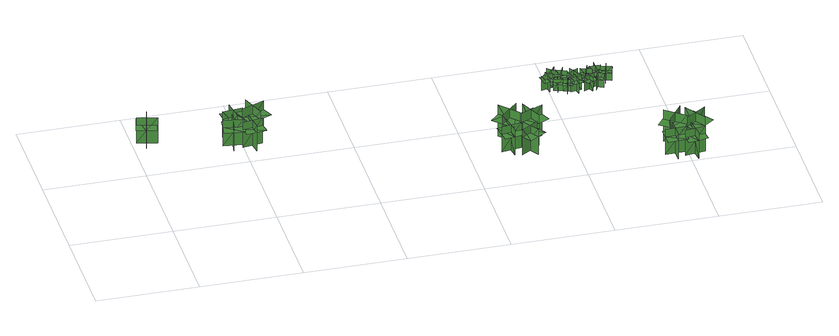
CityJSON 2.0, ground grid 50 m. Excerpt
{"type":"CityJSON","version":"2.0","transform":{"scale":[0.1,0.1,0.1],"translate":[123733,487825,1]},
"CityObjects":{
"tree1":{"type":"SolitaryVegetationObject","geometry":[{"type":"MultiSurface","lod":"1","boundaries":[[[0,1,2]],[[0,2,3]],[[4,5,6]],[[4,6,7]],[[8,9,10]],[[8,10,11]],[[8,11,12]],[[8,12,13]]]}]},
"tree2":{"type":"SolitaryVegetationObject","geometry":[{"type":"MultiSurface","lod":"1","boundaries":[[[14,15,16]],[[14,16,17]],[[18,19,20]],[[18,20,21]],[[22,23,24]],[[22,24,25]],[[22,25,26]],[[22,26,27]]]}]},
"tree3":{"type":"SolitaryVegetationObject","geometry":[{"type":"MultiSurface","lod":"1","boundaries":[[[28,29,30]],[[28,30,31]],[[32,33,34]],[[32,34,35]],[[36,37,38]],[[36,38,39]],[[36,39,40]],[[36,40,41]]]}]},
"tree4":{"type":"SolitaryVegetationObject","geometry":[{"type":"MultiSurface","lod":"1","boundaries":[[[42,43,44]],[[42,44,45]],[[46,47,48]],[[46,48,49]],[[50,51,52]],[[50,52,53]],[[50,53,54]],[[50,54,55]]]}]},
"tree5":{"type":"SolitaryVegetationObject","geometry":[{"type":"MultiSurface","lod":"1","boundaries":[[[56,57,58]],[[56,58,59]],[[60,61,62]],[[60,62,63]],[[64,65,66]],[[64,66,67]],[[64,67,68]],[[64,68,69]]]}]},
"tree6":{"type":"SolitaryVegetationObject","geometry":[{"type":"MultiSurface","lod":"1","boundaries":[[[70,71,72]],[[70,72,73]],[[74,75,76]],[[74,76,77]],[[78,79,80]],[[78,80,81]],[[78,81,82]],[[78,82,83]]]}]},
"tree7":{"type":"SolitaryVegetationObject","geometry":[{"type":"MultiSurface","lod":"1","boundaries":[[[84,85,86]],[[84,86,87]],[[88,89,90]],[[88,90,91]],[[92,93,94]],[[92,94,95]],[[92,95,96]],[[92,96,97]]]}]},
"tree8":{"type":"SolitaryVegetationObject","geometry":[{"type":"MultiSurface","lod":"1","boundaries":[[[98,99,100]],[[98,100,101]],[[102,103,104]],[[102,104,105]],[[106,107,108]],[[106,108,109]],[[106,109,110]],[[106,110,111]]]}]},
"tree9":{"type":"SolitaryVegetationObject","geometry":[{"type":"MultiSurface","lod":"1","boundaries":[[[112,113,114]],[[112,114,115]],[[116,117,118]],[[116,118,119]],[[120,121,122]],[[120,122,123]],[[120,123,124]],[[120,124,125]]]}]},
"tree10":{"type":"SolitaryVegetationObject","geometry":[{"type":"MultiSurface","lod":"1","boundaries":[[[126,127,128]],[[126,128,129]],[[130,131,132]],[[130,132,133]],[[134,135,136]],[[134,136,137]],[[134,137,138]],[[134,138,139]]]}]},
"tree11":{"type":"SolitaryVegetationObject","geometry":[{"type":"MultiSurface","lod":"1","boundaries":[[[140,141,142]],[[140,142,143]],[[144,145,146]],[[144,146,147]],[[148,149,150]],[[148,150,151]],[[148,151,152]],[[148,152,153]]]}]},
"tree12":{"type":"SolitaryVegetationObject","geometry":[{"type":"MultiSurface","lod":"1","boundaries":[[[154,155,156]],[[154,156,157]],[[158,159,160]],[[158,160,161]],[[162,163,164]],[[162,164,165]],[[162,165,166]],[[162,166,167]]]}]},
"tree13":{"type":"SolitaryVegetationObject","geometry":[{"type":"MultiSurface","lod":"1","boundaries":[[[168,169,170]],[[168,170,171]],[[172,173,174]],[[172,174,175]],[[176,177,178]],[[176,178,179]],[[176,179,180]],[[176,180,181]]]}]},
"tree14":{"type":"SolitaryVegetationObject","geometry":[{"type":"MultiSurface","lod":"1","boundaries":[[[182,183,184]],[[182,184,185]],[[186,187,188]],[[186,188,189]],[[190,191,192]],[[190,192,193]],[[190,193,194]],[[190,194,195]]]}]},
"tree15":{"type":"SolitaryVegetationObject","geometry":[{"type":"MultiSurface","lod":"1","boundaries":[[[196,197,198]],[[196,198,199]],[[200,201,202]],[[200,202,203]],[[204,205,206]],[[204,206,207]],[[204,207,208]],[[204,208,209]]]}]},
"tree16":{"type":"SolitaryVegetationObject","geometry":[{"type":"MultiSurface","lod":"1","boundaries":[[[210,211,212]],[[210,212,213]],[[214,215,216]],[[214,216,217]],[[218,219,220]],[[218,220,221]],[[218,221,222]],[[218,222,223]]]}]},
"tree17":{"type":"SolitaryVegetationObject","geometry":[{"type":"MultiSurface","lod":"1","boundaries":[[[224,225,226]],[[224,226,227]],[[228,229,230]],[[228,230,231]],[[232,233,234]],[[232,234,235]],[[232,235,236]],[[232,236,237]]]}]},
"tree18":{"type":"SolitaryVegetationObject","geometry":[{"type":"MultiSurface","lod":"1","boundaries":[[[238,239,240]],[[238,240,241]],[[242,243,244]],[[242,244,245]],[[246,247,248]],[[246,248,249]],[[246,249,250]],[[246,250,251]]]}]},
"tree19":{"type":"SolitaryVegetationObject","geometry":[{"type":"MultiSurface","lod":"1","boundaries":[[[252,253,254]],[[252,254,255]],[[256,257,258]],[[256,258,259]],[[260,261,262]],[[260,262,263]],[[260,263,264]],[[260,264,265]]]}]},
"tree20":{"type":"SolitaryVegetationObject","geometry":[{"type":"MultiSurface","lod":"1","boundaries":[[[266,267,268]],[[266,268,269]],[[270,271,272]],[[270,272,273]],[[274,275,276]],[[274,276,277]],[[274,277,278]],[[274,278,279]]]}]},
"tree21":{"type":"SolitaryVegetationObject","geometry":[{"type":"MultiSurface","lod":"1","boundaries":[[[280,281,282]],[[280,282,283]],[[284,285,286]],[[284,286,287]],[[288,289,290]],[[288,290,291]],[[288,291,292]],[[288,292,293]]]}]},
"tree22":{"type":"SolitaryVegetationObject","geometry":[{"type":"MultiSurface","lod":"1","boundaries":[[[294,295,296]],[[294,296,297]],[[298,299,300]],[[298,300,301]],[[302,303,304]],[[302,304,305]],[[302,305,306]],[[302,306,307]]]}]},
"tree23":{"type":"SolitaryVegetationObject","geometry":[{"type":"MultiSurface","lod":"1","boundaries":[[[308,309,310]],[[308,310,311]],[[312,313,314]],[[312,314,315]],[[316,317,318]],[[316,318,319]],[[316,319,320]],[[316,320,321]]]}]},
"tree24":{"type":"SolitaryVegetationObject","geometry":[{"type":"MultiSurface","lod":"1","boundaries":[[[322,323,324]],[[322,324,325]],[[326,327,328]],[[326,328,329]],[[330,331,332]],[[330,332,333]],[[330,333,334]],[[330,334,335]]]}]},
"tree25":{"type":"SolitaryVegetationObject","geometry":[{"type":"MultiSurface","lod":"1","boundaries":[[[336,337,338]],[[336,338,339]],[[340,341,342]],[[340,342,343]],[[344,345,346]],[[344,346,347]],[[344,347,348]],[[344,348,349]]]}]}
},
"vertices":[
[24,787,4],[120,762,4],[120,762,142],[24,787,142],[57,730,4],[82,826,4],[82,826,142],[57,730,142],[57,730,104],[105,717,104],[130,813,104],[82,826,104],[34,838,104],[9,742,104],
[461,705,3],[447,607,3],[447,607,142],[461,705,142],[408,666,3],[506,652,3],[506,652,142],[408,666,142],[408,666,103],[401,616,103],[500,602,103],[506,652,103],[513,701,103],[415,715,103],
[523,750,5],[424,736,5],[424,736,143],[523,750,143],[470,790,5],[484,691,5],[484,691,143],[470,790,143],[470,790,105],[421,783,105],[435,684,105],[484,691,105],[533,698,105],[519,797,105],
[535,680,4],[550,582,4],[550,582,142],[535,680,142],[496,627,4],[594,642,4],[594,642,142],[496,627,142],[496,627,103],[503,578,103],[601,592,103],[594,642,103],[587,691,103],[488,676,103],
[542,767,4],[587,653,4],[587,653,173],[542,767,173],[509,692,4],[623,737,4],[623,737,173],[509,692,173],[509,692,126],[532,636,126],[645,680,126],[623,737,126],[600,794,126],[487,749,126],
[1656,291,3],[1755,307,3],[1755,307,141],[1656,291,141],[1710,252,3],[1694,350,3],[1694,350,141],[1710,252,141],[1710,252,102],[1759,260,102],[1743,358,102],[1694,350,102],[1645,342,102],[1661,244,102],
[1757,342,5],[1672,429,5],[1672,429,174],[1757,342,174],[1758,423,5],[1672,338,5],[1672,338,174],[1758,423,174],[1758,423,127],[1716,466,127],[1629,381,127],[1672,338,127],[1715,294,127],[1801,380,127],
[1827,296,3],[1743,242,3],[1743,242,141],[1827,296,141],[1762,311,3],[1816,227,3],[1816,227,141],[1762,311,141],[1762,311,102],[1720,284,102],[1774,200,102],[1816,227,102],[1858,254,102],[1804,338,102],
[1760,330,5],[1872,379,5],[1872,379,174],[1760,330,174],[1836,300,5],[1787,412,5],[1787,412,174],[1836,300,174],[1836,300,127],[1891,324,127],[1843,436,127],[1787,412,127],[1731,388,127],[1780,276,127],
[2015,747,23],[1961,735,23],[1961,735,100],[2015,747,100],[1984,767,23],[1996,713,23],[1996,713,100],[1984,767,100],[1984,767,78],[1957,761,78],[1969,707,78],[1996,713,78],[2023,719,78],[2011,773,78],
[2012,716,26],[2056,707,26],[2056,707,87],[2012,716,87],[2029,692,26],[2037,735,26],[2037,735,87],[2029,692,87],[2029,692,70],[2050,687,70],[2059,731,70],[2037,735,70],[2015,739,70],[2007,696,70],
[1999,795,23],[2042,760,23],[2042,760,100],[1999,795,100],[2002,758,23],[2037,801,23],[2037,801,100],[2002,758,100],[2002,758,79],[2024,741,79],[2059,784,79],[2037,801,79],[2015,818,79],[1981,775,79],
[2083,714,26],[2070,672,26],[2070,672,87],[2083,714,87],[2057,701,26],[2099,688,26],[2099,688,87],[2057,701,87],[2057,701,70],[2050,680,70],[2092,666,70],[2099,688,70],[2106,709,70],[2063,722,70],
[2051,732,27],[2074,782,27],[2074,782,104],[2051,732,104],[2086,745,27],[2035,767,27],[2035,767,104],[2086,745,104],[2086,745,82],[2097,770,82],[2047,793,82],[2035,767,82],[2024,742,82],[2074,720,82],
[2143,695,25],[2089,685,25],[2089,685,102],[2143,695,102],[2113,716,25],[2123,662,25],[2123,662,102],[2113,716,102],[2113,716,81],[2086,711,81],[2096,657,81],[2123,662,81],[2150,667,81],[2140,721,81],
[2137,753,28],[2089,725,28],[2089,725,105],[2137,753,105],[2101,763,28],[2129,715,28],[2129,715,105],[2101,763,105],[2101,763,83],[2077,749,83],[2105,701,83],[2129,715,83],[2153,729,83],[2125,777,83],
[2190,666,25],[2167,716,25],[2167,716,102],[2190,666,102],[2203,700,25],[2153,677,25],[2153,677,102],[2203,700,102],[2203,700,80],[2192,725,80],[2142,702,80],[2153,677,80],[2165,652,80],[2215,675,80],
[2168,717,27],[2188,769,27],[2188,769,104],[2168,717,104],[2202,732,27],[2150,752,27],[2150,752,104],[2202,732,104],[2202,732,82],[2212,758,82],[2160,778,82],[2150,752,82],[2140,726,82],[2192,706,82],
[2235,723,25],[2209,674,25],[2209,674,102],[2235,723,102],[2200,712,25],[2249,686,25],[2249,686,102],[2200,712,102],[2200,712,80],[2187,688,80],[2236,662,80],[2249,686,80],[2262,711,80],[2213,737,80],
[2223,731,27],[2223,786,27],[2223,786,104],[2223,731,104],[2249,757,27],[2194,757,27],[2194,757,104],[2249,757,104],[2249,757,82],[2249,785,82],[2193,784,82],[2194,757,82],[2194,729,82],[2249,729,82],
[2435,128,3],[2440,28,3],[2440,28,141],[2435,128,141],[2390,79,3],[2489,84,3],[2489,84,141],[2390,79,141],[2390,79,102],[2392,29,102],[2492,34,102],[2489,84,102],[2487,134,102],[2387,129,102],
[2280,767,26],[2262,714,26],[2262,714,103],[2280,767,103],[2247,750,26],[2299,733,26],[2299,733,103],[2247,750,103],[2247,750,82],[2238,724,82],[2290,706,82],[2299,733,82],[2308,759,82],[2256,777,82],
[2410,194,6],[2508,123,6],[2508,123,175],[2410,194,175],[2422,114,6],[2493,213,6],[2493,213,175],[2422,114,175],[2422,114,127],[2472,78,127],[2543,177,127],[2493,213,127],[2444,248,127],[2373,149,127],
[2480,51,2],[2579,65,2],[2579,65,141],[2480,51,141],[2533,11,2],[2519,109,2],[2519,109,141],[2533,11,141],[2533,11,102],[2582,18,102],[2568,117,102],[2519,109,102],[2469,102,102],[2484,3,102],
[2503,106,6],[2602,176,6],[2602,176,175],[2503,106,175],[2582,91,6],[2513,191,6],[2513,191,175],[2582,91,175],[2582,91,127],[2632,126,127],[2562,226,127],[2513,191,127],[2463,156,127],[2532,56,127]
]}
